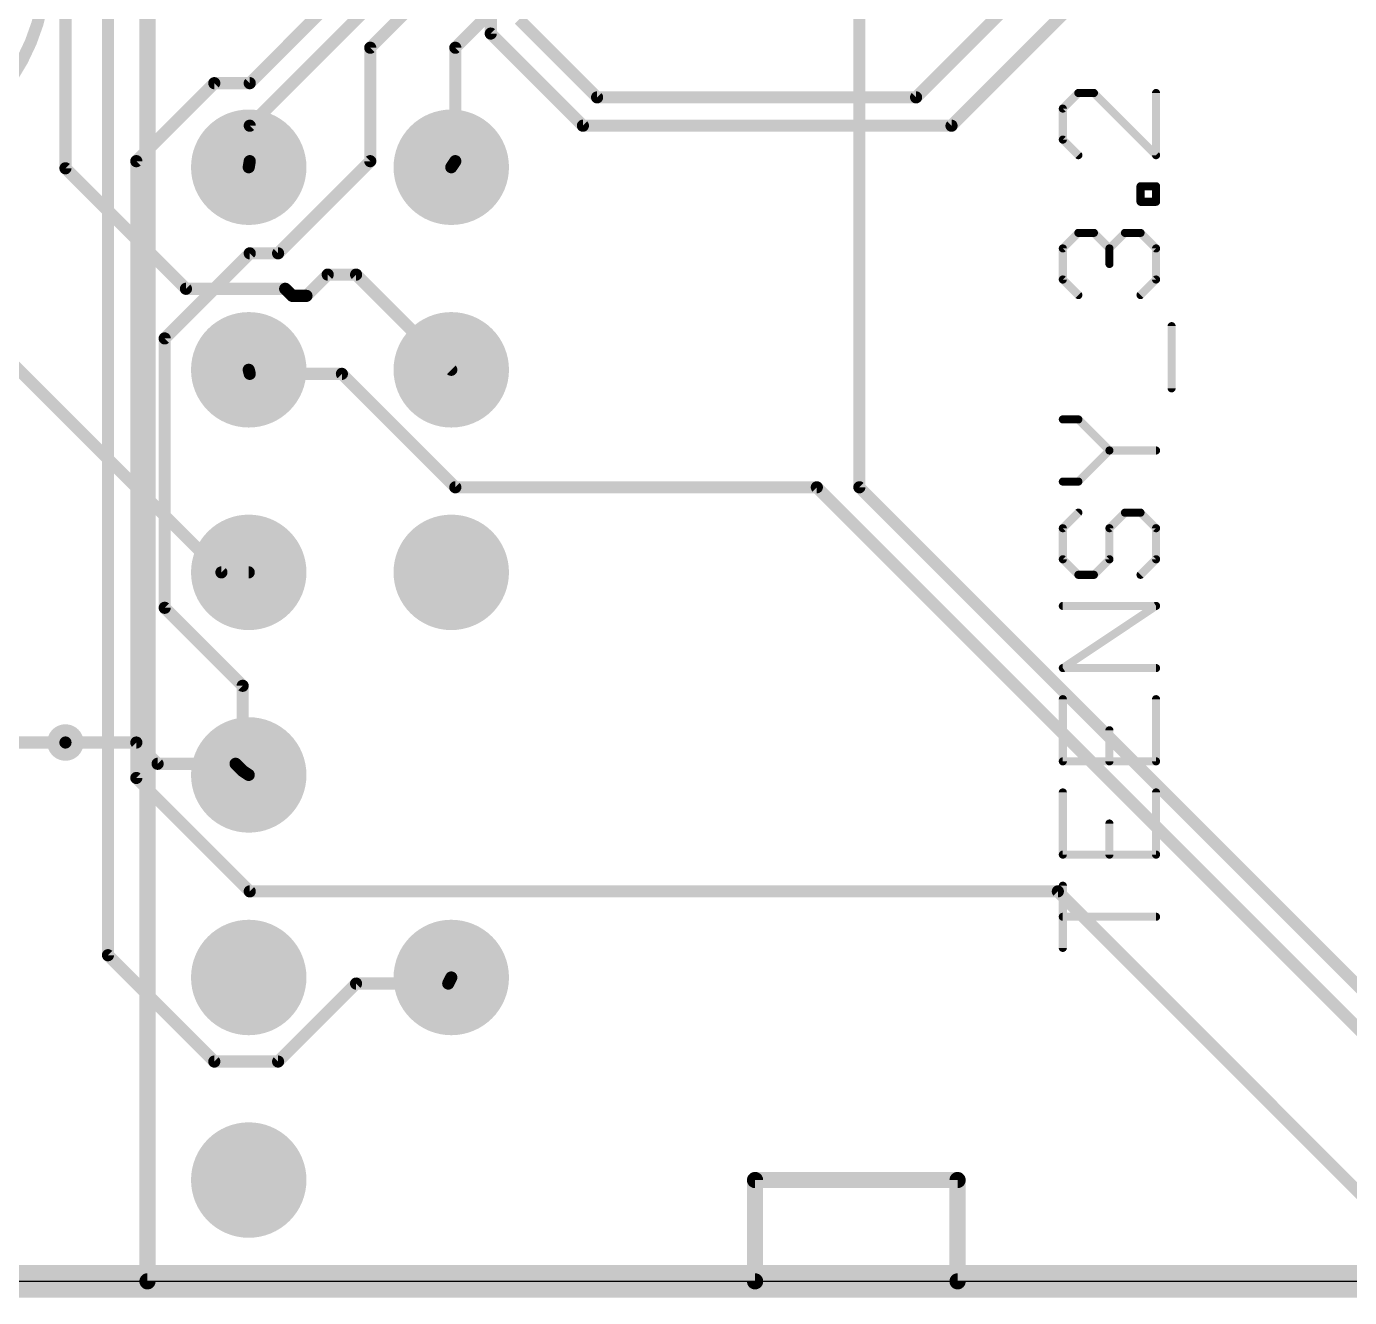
# Model space of a CAD drawing. Extents: x 0 to 101, y -4 to 80.
# Drawn here: x 36.58 to 53.18, y -0.2 to 15.74 of the extents above; entities that cross this region are included whole.
import ezdxf

# ---------------------------------------------------------------- set-up
doc = ezdxf.new("R2010")
doc.units = 0
for name, color, linetype in [('1', 14, 'CONTINUOUS'), ('16', 174, 'CONTINUOUS'), ('17', 94, 'CONTINUOUS'), ('18', 94, 'CONTINUOUS'), ('20', 178, 'CONTINUOUS'), ('21', 251, 'CONTINUOUS'), ('25', 251, 'CONTINUOUS'), ('51', 251, 'CONTINUOUS')]:
    doc.layers.add(name, color=color, linetype=linetype)

# ---------------------------------------------------------------- blocks, each defined once
blk = doc.blocks.new('ROUNDP')
at = {"const_width": 0.5}
blk.add_lwpolyline([(0, -0.25, 1), (0, 0.25, 1), (0, -0.25)], format="xyb", dxfattribs=at)
blk = doc.blocks.new('ROUNDV')
at = {"const_width": 0.5}
blk.add_lwpolyline([(0, -0.25, 1), (0, 0.25, 1), (0, -0.25)], format="xyb", dxfattribs=at)

msp = doc.modelspace()

# ---------------------------------------------------------------- linework, layer by layer
at = {"layer": '1'}
for points, const_width in [([(37.6047, 26.4033), (37.6047, 4.0894)], 0.1524), ([(44.45, 19.0246), (40.894, 15.4686)], 0.1524), ([(44.5389, 18.0467), (41.9608, 15.4686)], 0.1524), ([(41.9608, 17.0688), (39.3827, 14.4907)], 0.1524), ([(47.0281, 9.9568), (47.0281, 16.4465)], 0.1524), ([(39.3827, 15.0241), (40.4495, 16.0909)], 0.1524), ([(40.894, 15.4686), (40.894, 14.0462)], 0.1524), ([(41.9608, 15.4686), (41.9608, 14.0462)], 0.1524), ([(37.9603, 14.0462), (38.9382, 15.0241)], 0.1524), ([(38.9382, 15.0241), (39.3827, 15.0241)], 0.1524), ([(39.3827, 14.4907), (39.3827, 14.0462)], 0.1524), ([(37.9603, 6.3119), (37.9603, 14.0462)], 0.1524), ([(39.3827, 14.0462), (39.37, 13.97)], 0.1524), ([(40.894, 14.0462), (39.7383, 12.8905)], 0.1524), ([(41.9608, 14.0462), (41.91, 13.97)], 0.1524), ([(39.3827, 12.8905), (38.3159, 11.8237)], 0.1524), ([(39.7383, 12.8905), (39.3827, 12.8905)], 0.1524), ([(38.3159, 11.8237), (38.3159, 8.4455)], 0.1524), ([(39.3827, 11.3792), (39.37, 11.43)], 0.1524), ([(40.5384, 11.3792), (39.3827, 11.3792)], 0.1524), ([(41.9608, 9.9568), (40.5384, 11.3792)], 0.1524), ([(46.4947, 9.9568), (41.9608, 9.9568)], 0.1524), ([(54.1401, 2.3114), (46.4947, 9.9568)], 0.1524), ([(54.3179, 2.667), (47.0281, 9.9568)], 0.1524), ([(38.3159, 8.4455), (39.2938, 7.4676)], 0.1524), ([(39.2938, 7.4676), (39.2938, 6.4008)], 0.1524), ([(37.0713, 6.7564), (27.4701, 6.7564)], 0.1524), ([(39.2938, 6.4008), (39.37, 6.35)], 0.1524), ([(39.3827, 4.8895), (37.9603, 6.3119)], 0.1524), ([(49.5173, 4.8895), (39.3827, 4.8895)], 0.1524), ([(54.1401, 0.2667), (49.5173, 4.8895)], 0.1524), ([(37.6047, 4.0894), (38.9382, 2.7559)], 0.1524), ([(41.8719, 3.7338), (41.91, 3.81)], 0.1524), ([(39.7383, 2.7559), (40.7162, 3.7338)], 0.1524), ([(40.7162, 3.7338), (41.8719, 3.7338)], 0.1524), ([(38.9382, 2.7559), (39.7383, 2.7559)], 0.1524), ([(0, 0), (100.33, 0)], 0.4064)]:
    msp.add_lwpolyline(points, dxfattribs=dict(at, const_width=const_width))
at = {"layer": '1', "const_width": 0.0762}
for points in [[(40.9321, 15.4686, 1), (40.8559, 15.4686)], [(40.8671, 15.4955, 1), (40.9209, 15.4417)], [(41.9989, 15.4686, 1), (41.9227, 15.4686)], [(41.9339, 15.4955, 1), (41.9877, 15.4417)], [(38.9382, 15.0622, 1), (38.9382, 14.986)], [(38.9651, 14.9972, 1), (38.9113, 15.051)], [(39.3827, 14.986, 1), (39.3827, 15.0622)], [(39.3558, 15.051, 1), (39.4096, 14.9972)], [(39.4208, 14.4907, 1), (39.3446, 14.4907)], [(39.3558, 14.5176, 1), (39.4096, 14.4638)], [(37.9984, 14.0462, 1), (37.9222, 14.0462)], [(37.9334, 14.0731, 1), (37.9872, 14.0193)], [(39.4203, 14.0399, 1), (39.3451, 14.0525)], [(40.9209, 14.0193, 1), (40.8671, 14.0731)], [(41.9925, 14.0251, 1), (41.9291, 14.0673)], [(39.3324, 13.9763, 1), (39.4076, 13.9637)], [(39.3446, 14.0462, 1), (39.4208, 14.0462)], [(40.8559, 14.0462, 1), (40.9321, 14.0462)], [(41.8783, 13.9911, 1), (41.9417, 13.9489)], [(41.9227, 14.0462, 1), (41.9989, 14.0462)], [(39.3827, 12.9286, 1), (39.3827, 12.8524)], [(39.4096, 12.8636, 1), (39.3558, 12.9174)], [(39.7114, 12.9174, 1), (39.7652, 12.8636)], [(39.7383, 12.8524, 1), (39.7383, 12.9286)], [(38.354, 11.8237, 1), (38.2778, 11.8237)], [(38.289, 11.8506, 1), (38.3428, 11.7968)], [(39.407, 11.4392, 1), (39.333, 11.4208)], [(39.3827, 11.4173, 1), (39.3827, 11.3411)], [(40.5653, 11.4061, 1), (40.5115, 11.3523)], [(40.5384, 11.3411, 1), (40.5384, 11.4173)], [(39.3457, 11.37, 1), (39.4197, 11.3884)], [(41.9608, 9.9949, 1), (41.9608, 9.9187)], [(41.9339, 9.9299, 1), (41.9877, 9.9837)], [(46.5216, 9.9837, 1), (46.4678, 9.9299)], [(46.4947, 9.9187, 1), (46.4947, 9.9949)], [(46.99, 9.9568, 1), (47.0662, 9.9568)], [(47.055, 9.9837, 1), (47.0012, 9.9299)], [(38.2778, 8.4455, 1), (38.354, 8.4455)], [(38.3428, 8.4724, 1), (38.289, 8.4186)], [(39.3319, 7.4676, 1), (39.2557, 7.4676)], [(39.2669, 7.4407, 1), (39.3207, 7.4945)], [(37.0713, 6.7183, 1), (37.0713, 6.7945)], [(39.3149, 6.4325, 1), (39.2727, 6.3691)], [(37.9222, 6.3119, 1), (37.9984, 6.3119)], [(37.9872, 6.3388, 1), (37.9334, 6.285)], [(39.2557, 6.4008, 1), (39.3319, 6.4008)], [(39.3489, 6.3183, 1), (39.3911, 6.3817)], [(39.3827, 4.9276, 1), (39.3827, 4.8514)], [(39.3558, 4.8626, 1), (39.4096, 4.9164)], [(49.5442, 4.9164, 1), (49.4904, 4.8626)], [(49.5173, 4.8514, 1), (49.5173, 4.9276)], [(37.6316, 4.1163, 1), (37.5778, 4.0625)], [(37.5666, 4.0894, 1), (37.6428, 4.0894)], [(41.9441, 3.793, 1), (41.8759, 3.827)], [(40.7162, 3.7719, 1), (40.7162, 3.6957)], [(40.7431, 3.7069, 1), (40.6893, 3.7607)], [(41.8378, 3.7508, 1), (41.906, 3.7168)], [(41.8719, 3.6957, 1), (41.8719, 3.7719)], [(38.9382, 2.794, 1), (38.9382, 2.7178)], [(38.9113, 2.729, 1), (38.9651, 2.7828)], [(39.7114, 2.7828, 1), (39.7652, 2.729)], [(39.7383, 2.7178, 1), (39.7383, 2.794)]]:
    msp.add_lwpolyline(points, format="xyb", dxfattribs=at)
at = {"layer": '16'}
for points, const_width in [([(37.0713, 24.2697), (37.0713, 13.9573)], 0.1524), ([(51.1175, 18.2245), (47.7393, 14.8463)], 0.1524), ([(52.0065, 18.3134), (48.1838, 14.4907)], 0.1524), ([(42.4053, 15.6464), (42.4053, 16.1798)], 0.1524), ([(43.7388, 14.8463), (42.7609, 15.8242)], 0.1524), ([(43.561, 14.4907), (42.4053, 15.6464)], 0.1524), ([(47.7393, 14.8463), (43.7388, 14.8463)], 0.1524), ([(48.1838, 14.4907), (43.561, 14.4907)], 0.1524), ([(37.0713, 13.9573), (38.5826, 12.446)], 0.1524), ([(40.0939, 12.3571), (40.3606, 12.6238)], 0.1524), ([(40.3606, 12.6238), (40.7162, 12.6238)], 0.1524), ([(40.7162, 12.6238), (41.91, 11.43)], 0.1524), ([(38.5826, 12.446), (39.8272, 12.446)], 0.1524), ([(39.8272, 12.446), (39.9161, 12.3571)], 0.1524), ([(39.9161, 12.3571), (40.0939, 12.3571)], 0.1524), ([(36.0934, 11.8237), (39.0271, 8.89)], 0.1524), ([(39.0271, 8.89), (39.37, 8.89)], 0.1524), ([(37.9603, 6.7564), (37.0713, 6.7564)], 0.1524), ([(38.227, 6.4897), (37.9603, 6.7564)], 0.1524), ([(39.2049, 6.4897), (38.227, 6.4897)], 0.1524), ([(39.2938, 6.4008), (39.2049, 6.4897)], 0.1524), ([(39.2938, 6.4008), (39.37, 6.35)], 0.1524), ([(0, 0), (100.33, 0)], 0.4064)]:
    msp.add_lwpolyline(points, dxfattribs=dict(at, const_width=const_width))
at = {"layer": '16', "const_width": 0.0762}
for points in [[(42.3672, 15.6464, 1), (42.4434, 15.6464)], [(42.4322, 15.6733, 1), (42.3784, 15.6195)], [(43.7388, 14.8844, 1), (43.7388, 14.8082)], [(43.7119, 14.8194, 1), (43.7657, 14.8732)], [(47.7124, 14.8732, 1), (47.7662, 14.8194)], [(47.7393, 14.8082, 1), (47.7393, 14.8844)], [(43.561, 14.5288, 1), (43.561, 14.4526)], [(43.5341, 14.4638, 1), (43.5879, 14.5176)], [(48.1569, 14.5176, 1), (48.2107, 14.4638)], [(48.1838, 14.4526, 1), (48.1838, 14.5288)], [(37.0332, 13.9573, 1), (37.1094, 13.9573)], [(37.0982, 13.9842, 1), (37.0444, 13.9304)], [(40.3606, 12.6619, 1), (40.3606, 12.5857)], [(40.3875, 12.5969, 1), (40.3337, 12.6507)], [(40.7431, 12.6507, 1), (40.6893, 12.5969)], [(40.7162, 12.5857, 1), (40.7162, 12.6619)], [(38.5826, 12.4841, 1), (38.5826, 12.4079)], [(38.5557, 12.4191, 1), (38.6095, 12.4729)], [(39.8541, 12.4729, 1), (39.8003, 12.4191)], [(39.8272, 12.4079, 1), (39.8272, 12.4841)], [(39.9161, 12.3952, 1), (39.9161, 12.319)], [(39.8892, 12.3302, 1), (39.943, 12.384)], [(40.067, 12.384, 1), (40.1208, 12.3302)], [(40.0939, 12.319, 1), (40.0939, 12.3952)], [(41.8831, 11.4031, 1), (41.9369, 11.4569)], [(39.0271, 8.9281, 1), (39.0271, 8.8519)], [(39.37, 8.8519, 1), (39.37, 8.9281)], [(39.0002, 8.8631, 1), (39.054, 8.9169)], [(37.0713, 6.7945, 1), (37.0713, 6.7183)], [(37.9872, 6.7833, 1), (37.9334, 6.7295)], [(37.9603, 6.7183, 1), (37.9603, 6.7945)], [(38.227, 6.5278, 1), (38.227, 6.4516)], [(38.2001, 6.4628, 1), (38.2539, 6.5166)], [(39.2318, 6.5166, 1), (39.178, 6.4628)], [(39.2049, 6.4516, 1), (39.2049, 6.5278)], [(39.3149, 6.4325, 1), (39.2727, 6.3691)], [(39.2669, 6.3739, 1), (39.3207, 6.4277)], [(39.3489, 6.3183, 1), (39.3911, 6.3817)]]:
    msp.add_lwpolyline(points, format="xyb", dxfattribs=at)
at = {"layer": '20'}
msp.add_line((0, 0), (100, 0), dxfattribs=at)
at = {"layer": '21', "const_width": 0.2032}
for points in [[(38.1, 0), (38.1, 35.56)], [(48.26, 1.27), (45.72, 1.27)], [(45.72, 1.27), (45.72, 0)], [(48.26, 0), (48.26, 1.27)], [(45.72, 0), (38.1, 0)], [(55.88, 0), (48.26, 0)]]:
    msp.add_lwpolyline(points, dxfattribs=at)
at = {"layer": '21'}
for points, const_width in [([(34.29, 13.97, 1), (34.29, 19.05, 1), (34.29, 13.97)], 0.1524), ([(45.72, 1.3208, 1), (45.72, 1.2192)], 0.1016), ([(45.7708, 1.27, 1), (45.6692, 1.27)], 0.1016), ([(48.3108, 1.27, 1), (48.2092, 1.27)], 0.1016), ([(48.26, 1.2192, 1), (48.26, 1.3208)], 0.1016), ([(38.1, 0.0508, 1), (38.1, -0.0508)], 0.1016), ([(38.0492, 0, 1), (38.1508, 0)], 0.1016), ([(45.6692, 0, 1), (45.7708, 0)], 0.1016), ([(45.72, -0.0508, 1), (45.72, 0.0508)], 0.1016), ([(48.26, 0.0508, 1), (48.26, -0.0508)], 0.1016), ([(48.2092, 0, 1), (48.3108, 0)], 0.1016)]:
    msp.add_lwpolyline(points, format="xyb", dxfattribs=dict(at, const_width=const_width))
at = {"layer": '25', "const_width": 0.1016}
for points in [[(49.7747, 14.901), (49.5798, 14.7061)], [(49.9696, 14.901), (49.7747, 14.901)], [(50.7492, 14.1214), (49.9696, 14.901)], [(50.7492, 14.901), (50.7492, 14.1214)], [(49.5798, 14.7061), (49.5798, 14.3163)], [(49.5798, 14.3163), (49.7747, 14.1214)], [(50.5543, 13.5367), (50.5543, 13.7316)], [(50.5543, 13.7316), (50.7492, 13.7316)], [(50.7492, 13.7316), (50.7492, 13.5367)], [(50.7492, 13.5367), (50.5543, 13.5367)], [(49.5798, 12.952), (49.7747, 13.1469)], [(49.7747, 13.1469), (49.9696, 13.1469)], [(49.9696, 13.1469), (50.1645, 12.952)], [(50.1645, 12.952), (50.3594, 13.1469)], [(50.3594, 13.1469), (50.5543, 13.1469)], [(50.5543, 13.1469), (50.7492, 12.952)], [(49.5798, 12.5622), (49.5798, 12.952)], [(50.1645, 12.952), (50.1645, 12.7571)], [(50.7492, 12.952), (50.7492, 12.5622)], [(49.7747, 12.3673), (49.5798, 12.5622)], [(50.7492, 12.5622), (50.5543, 12.3673)], [(50.9441, 11.1979), (50.9441, 11.9775)], [(49.7747, 10.8081), (49.5798, 10.8081)], [(50.1645, 10.4183), (49.7747, 10.8081)], [(49.7747, 10.0285), (50.1645, 10.4183)], [(50.1645, 10.4183), (50.7492, 10.4183)], [(49.5798, 10.0285), (49.7747, 10.0285)], [(49.7747, 9.6387), (49.5798, 9.4438)], [(50.1645, 9.4438), (50.3594, 9.6387)], [(50.3594, 9.6387), (50.5543, 9.6387)], [(50.5543, 9.6387), (50.7492, 9.4438)], [(49.5798, 9.4438), (49.5798, 9.054)], [(50.1645, 9.054), (50.1645, 9.4438)], [(50.7492, 9.4438), (50.7492, 9.054)], [(49.5798, 9.054), (49.7747, 8.8591)], [(49.9696, 8.8591), (50.1645, 9.054)], [(50.7492, 9.054), (50.5543, 8.8591)], [(49.7747, 8.8591), (49.9696, 8.8591)], [(49.5798, 7.6897), (50.7492, 8.4693)], [(50.7492, 8.4693), (49.5798, 8.4693)], [(50.7492, 7.6897), (49.5798, 7.6897)], [(49.5798, 7.2999), (49.5798, 6.5203)], [(50.7492, 6.5203), (50.7492, 7.2999)], [(50.1645, 6.5203), (50.1645, 6.9101)], [(49.5798, 6.5203), (50.7492, 6.5203)], [(49.5798, 6.1305), (49.5798, 5.3509)], [(50.7492, 5.3509), (50.7492, 6.1305)], [(50.1645, 5.3509), (50.1645, 5.7407)], [(49.5798, 5.3509), (50.7492, 5.3509)], [(49.5798, 4.1815), (49.5798, 4.9611)], [(50.7492, 4.5713), (49.5798, 4.5713)]]:
    msp.add_lwpolyline(points, dxfattribs=at)
at = {"layer": '25', "const_width": 0.0508}
for points in [[(49.7747, 14.9264, 1), (49.7747, 14.8756)], [(49.7927, 14.883, 1), (49.7567, 14.9189)], [(49.9876, 14.9189, 1), (49.9516, 14.883)], [(49.9696, 14.8756, 1), (49.9696, 14.9264)], [(50.7746, 14.901, 1), (50.7238, 14.901)], [(49.6052, 14.7061, 1), (49.5544, 14.7061)], [(49.5618, 14.724, 1), (49.5978, 14.6881)], [(49.5978, 14.3342, 1), (49.5618, 14.2983)], [(49.5544, 14.3163, 1), (49.6052, 14.3163)], [(49.7567, 14.1034, 1), (49.7927, 14.1393)], [(50.7238, 14.1214, 1), (50.7746, 14.1214)], [(50.7312, 14.1034, 1), (50.7672, 14.1393)], [(50.5797, 13.7316, 1), (50.5289, 13.7316)], [(50.5543, 13.757, 1), (50.5543, 13.7062)], [(50.7746, 13.7316, 1), (50.7238, 13.7316)], [(50.7492, 13.7062, 1), (50.7492, 13.757)], [(50.5543, 13.5621, 1), (50.5543, 13.5113)], [(50.5289, 13.5367, 1), (50.5797, 13.5367)], [(50.7238, 13.5367, 1), (50.7746, 13.5367)], [(50.7492, 13.5113, 1), (50.7492, 13.5621)], [(49.7747, 13.1723, 1), (49.7747, 13.1215)], [(49.7927, 13.1289, 1), (49.7567, 13.1648)], [(49.9876, 13.1648, 1), (49.9516, 13.1289)], [(49.9696, 13.1215, 1), (49.9696, 13.1723)], [(50.3594, 13.1723, 1), (50.3594, 13.1215)], [(50.3774, 13.1289, 1), (50.3414, 13.1648)], [(50.5723, 13.1648, 1), (50.5363, 13.1289)], [(50.5543, 13.1215, 1), (50.5543, 13.1723)], [(49.6052, 12.952, 1), (49.5544, 12.952)], [(49.5618, 12.9699, 1), (49.5978, 12.934)], [(50.1899, 12.952, 1), (50.1391, 12.952)], [(50.1465, 12.9699, 1), (50.1825, 12.934)], [(50.1465, 12.934, 1), (50.1825, 12.9699)], [(50.7746, 12.952, 1), (50.7238, 12.952)], [(50.7312, 12.934, 1), (50.7672, 12.9699)], [(50.1391, 12.7571, 1), (50.1899, 12.7571)], [(49.5978, 12.5801, 1), (49.5618, 12.5442)], [(50.7672, 12.5442, 1), (50.7312, 12.5801)], [(49.5544, 12.5622, 1), (49.6052, 12.5622)], [(50.7238, 12.5622, 1), (50.7746, 12.5622)], [(49.7567, 12.3493, 1), (49.7927, 12.3852)], [(50.5363, 12.3852, 1), (50.5723, 12.3493)], [(50.9695, 11.9775, 1), (50.9187, 11.9775)], [(50.9187, 11.1979, 1), (50.9695, 11.1979)], [(49.5798, 10.8335, 1), (49.5798, 10.7827)], [(49.7927, 10.826, 1), (49.7567, 10.7901)], [(49.7747, 10.7827, 1), (49.7747, 10.8335)], [(50.1645, 10.4437, 1), (50.1645, 10.3929)], [(50.1825, 10.4003, 1), (50.1465, 10.4362)], [(50.1465, 10.4003, 1), (50.1825, 10.4362)], [(50.7492, 10.3929, 1), (50.7492, 10.4437)], [(49.5798, 10.0539, 1), (49.5798, 10.0031)], [(49.7567, 10.0465, 1), (49.7927, 10.0105)], [(49.7747, 10.0031, 1), (49.7747, 10.0539)], [(49.7927, 9.6207, 1), (49.7567, 9.6567)], [(50.3594, 9.6641, 1), (50.3594, 9.6133)], [(50.3774, 9.6207, 1), (50.3414, 9.6567)], [(50.5723, 9.6567, 1), (50.5363, 9.6207)], [(50.5543, 9.6133, 1), (50.5543, 9.6641)], [(49.5618, 9.4618, 1), (49.5978, 9.4258)], [(49.6052, 9.4438, 1), (49.5544, 9.4438)], [(50.1465, 9.4618, 1), (50.1825, 9.4258)], [(50.1899, 9.4438, 1), (50.1391, 9.4438)], [(50.7746, 9.4438, 1), (50.7238, 9.4438)], [(50.7312, 9.4258, 1), (50.7672, 9.4618)], [(49.5978, 9.072, 1), (49.5618, 9.036)], [(49.5544, 9.054, 1), (49.6052, 9.054)], [(50.1391, 9.054, 1), (50.1899, 9.054)], [(50.1825, 9.036, 1), (50.1465, 9.072)], [(50.7238, 9.054, 1), (50.7746, 9.054)], [(50.7672, 9.036, 1), (50.7312, 9.072)], [(49.7747, 8.8845, 1), (49.7747, 8.8337)], [(49.7567, 8.8411, 1), (49.7927, 8.8771)], [(49.9516, 8.8771, 1), (49.9876, 8.8411)], [(49.9696, 8.8337, 1), (49.9696, 8.8845)], [(50.5363, 8.8771, 1), (50.5723, 8.8411)], [(49.5798, 8.4947, 1), (49.5798, 8.4439)], [(50.7633, 8.4482, 1), (50.7351, 8.4904)], [(50.7492, 8.4439, 1), (50.7492, 8.4947)], [(49.5798, 7.7151, 1), (49.5798, 7.6643)], [(49.5657, 7.7108, 1), (49.5939, 7.6686)], [(50.7492, 7.6643, 1), (50.7492, 7.7151)], [(49.6052, 7.2999, 1), (49.5544, 7.2999)], [(50.7746, 7.2999, 1), (50.7238, 7.2999)], [(50.1899, 6.9101, 1), (50.1391, 6.9101)], [(49.5798, 6.5457, 1), (49.5798, 6.4949)], [(49.5544, 6.5203, 1), (49.6052, 6.5203)], [(50.1391, 6.5203, 1), (50.1899, 6.5203)], [(50.7238, 6.5203, 1), (50.7746, 6.5203)], [(50.7492, 6.4949, 1), (50.7492, 6.5457)], [(49.6052, 6.1305, 1), (49.5544, 6.1305)], [(50.7746, 6.1305, 1), (50.7238, 6.1305)], [(50.1899, 5.7407, 1), (50.1391, 5.7407)], [(49.5798, 5.3763, 1), (49.5798, 5.3255)], [(49.5544, 5.3509, 1), (49.6052, 5.3509)], [(50.1391, 5.3509, 1), (50.1899, 5.3509)], [(50.7238, 5.3509, 1), (50.7746, 5.3509)], [(50.7492, 5.3255, 1), (50.7492, 5.3763)], [(49.6052, 4.9611, 1), (49.5544, 4.9611)], [(49.5798, 4.5967, 1), (49.5798, 4.5459)], [(50.7492, 4.5459, 1), (50.7492, 4.5967)], [(49.5544, 4.1815, 1), (49.6052, 4.1815)]]:
    msp.add_lwpolyline(points, format="xyb", dxfattribs=at)
at = {"layer": '51', "const_width": 0.127}
for points in [[(38.1, 0), (38.1, 35.56)], [(55.88, 0), (38.1, 0)]]:
    msp.add_lwpolyline(points, dxfattribs=at)
at = {"layer": '51', "const_width": 0.0635}
for points in [[(38.0682, 0, 1), (38.1318, 0)], [(38.1, 0.0318, 1), (38.1, -0.0318)]]:
    msp.add_lwpolyline(points, format="xyb", dxfattribs=at)

# ---------------------------------------------------------------- block references
at = {"layer": '17', "xscale": 1.4478, "yscale": 1.4478, "rotation": 180}
for p in [(39.37, 13.97), (39.37, 13.97), (41.91, 13.97), (41.91, 13.97), (39.37, 11.43), (39.37, 11.43), (41.91, 11.43), (41.91, 11.43), (39.37, 8.89), (39.37, 8.89), (41.91, 8.89), (41.91, 8.89), (39.37, 6.35), (39.37, 6.35), (39.37, 3.81), (39.37, 3.81), (41.91, 3.81), (41.91, 3.81), (39.37, 1.27), (39.37, 1.27)]:
    msp.add_blockref('ROUNDP', p, dxfattribs=at)
at = {"layer": '18', "xscale": 0.4572, "yscale": 0.4572}
msp.add_blockref('ROUNDV', (37.0713, 6.7564), dxfattribs=at)
msp.add_blockref('ROUNDV', (37.0713, 6.7564), dxfattribs=at)

doc.saveas('drawing.dxf')
